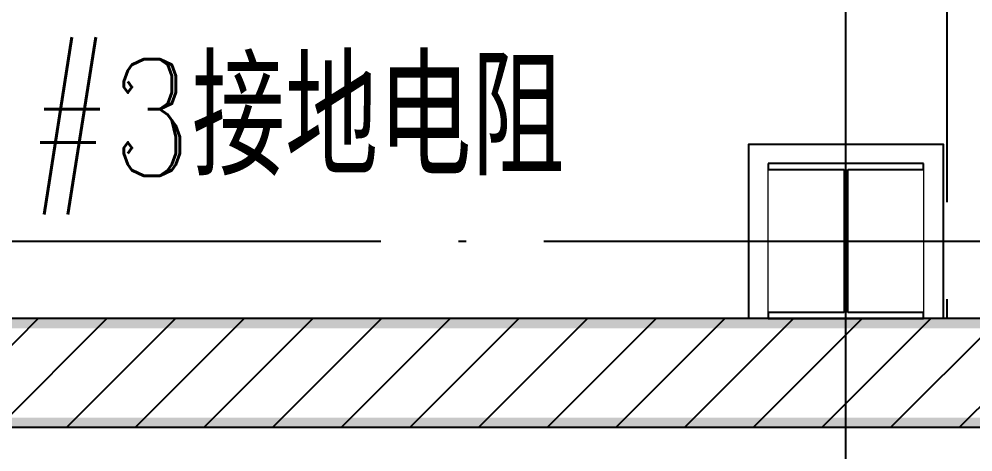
# Model space of a CAD drawing. Extents: x 3213259 to 3716512, y 332899 to 392399.
# Drawn here: x 3510354 to 3512810, y 361490 to 362606 of the extents above; entities that cross this region are included whole.
import ezdxf

# ---------------------------------------------------------------- set-up
doc = ezdxf.new("R2010")
doc.units = 0
doc.header["$LTSCALE"] = 1000
doc.header["$MEASUREMENT"] = 0
doc.linetypes.add('DOTE', pattern=[2.42, 2, -0.2, 0.02, -0.2])
doc.linetypes.add('HIDDEN', pattern=[0.375, 0.25, -0.125])
for name, color, linetype in [('COLUMN', 2, 'Continuous'), ('DOTE', 1, 'DOTE'), ('PUB_HATCH', 8, 'Continuous'), ('PUB_WALL', 9, 'Continuous'), ('sb', 6, 'Continuous'), ('WALL', 7, 'Continuous'), ('防火外包', 12, 'Continuous')]:
    doc.layers.add(name, color=color, linetype=linetype)
doc.layers.add('JZX_ViewLine', color=30, linetype='Continuous', lineweight=0)
doc.styles.add('HZ', font='complex8.shx', dxfattribs={"width": 0.8, "bigfont": 'hztxt.shx'})

# ---------------------------------------------------------------- blocks, each defined once
blk = doc.blocks.new('400X400初设工字钢柱')
at = {"layer": 'COLUMN'}
for p, q in [((1414525.9, 738369.2), (1414125.9, 738369.2)), ((1414125.9, 738369.2), (1414125.9, 738353.2)), ((1414125.9, 738353.2), (1414320.9, 738353.2)), ((1414320.9, 738353.2), (1414320.9, 737985.2)), ((1414330.9, 737985.2), (1414330.9, 738353.2)), ((1414330.9, 738353.2), (1414525.9, 738353.2)), ((1414525.9, 738353.2), (1414525.9, 738369.2)), ((1414320.9, 737985.2), (1414125.9, 737985.2)), ((1414125.9, 737985.2), (1414125.9, 737969.2)), ((1414525.9, 737985.2), (1414330.9, 737985.2)), ((1414525.9, 737969.2), (1414525.9, 737985.2)), ((1414125.9, 737969.2), (1414525.9, 737969.2))]:
    blk.add_line(p, q, dxfattribs=at)
at = {"layer": 'JZX_ViewLine'}
blk.add_lwpolyline([(1414125.9, 738369.2), (1414525.9, 738369.2), (1414525.9, 737969.2), (1414125.9, 737969.2)], close=True, dxfattribs=at)
blk = doc.blocks.new('D1')
at = {"layer": 'PUB_HATCH'}
h = blk.add_hatch(dxfattribs=at)
h.set_pattern_fill('普通砖', color=256, scale=50, style=0)
h.set_pattern_definition([(45, (-451208.51, -430878.23), (-88.388383, 88.388383), [])])
h.paths.add_polyline_path([(1931192.3, 303385.1), (1930912.3, 303665.1), (1920992.3, 303665.1), (1920992.3, 303385.1)])
at = {"layer": 'PUB_WALL'}
for points in [[(1930912.3, 303665.1), (1920992.3, 303665.1), (1921017.3, 303640.1), (1930937.3, 303640.1)], [(1920992.3, 303385.1), (1931192.3, 303385.1), (1931167.3, 303410.1), (1921017.3, 303410.1)]]:
    blk.add_hatch(color=2, dxfattribs=at).paths.add_polyline_path(points)
at = {"layer": 'DOTE'}
for p, q in [((1924412.3, 300352.3), (1924412.3, 329397.5)), ((1892174.5, 303865.1), (1948456.4, 303865.1))]:
    blk.add_line(p, q, dxfattribs=at)
at = {"layer": 'WALL', "color": 2}
for p, q in [((1930912.3, 303665.1), (1920992.3, 303665.1)), ((1920992.3, 303385.1), (1931192.3, 303385.1))]:
    blk.add_line(p, q, dxfattribs=at)
at = {"layer": '防火外包'}
blk.add_lwpolyline([(1924162.3, 303665.1), (1924162.3, 304115.1), (1924662.3, 304115.1), (1924662.3, 303665.1)], dxfattribs=at)
at = {"layer": 'COLUMN'}
blk.add_blockref('400X400初设工字钢柱', (510086.4, -434304.1), dxfattribs=at)

msp = doc.modelspace()

# ---------------------------------------------------------------- linework, layer by layer
at = {"layer": 'sb', "color": 5, "linetype": 'HIDDEN', "lineweight": 25, "ltscale": 2}
msp.add_line((3512742.277, 364883.486), (3512742.277, 361833.486), dxfattribs=at)

# ---------------------------------------------------------------- block references
at = {"layer": 'sb', "color": 1, "linetype": 'HIDDEN', "lineweight": 25, "ltscale": 2}
msp.add_blockref('D1', (1588070.633, 58168.405), dxfattribs=at)

# ---------------------------------------------------------------- texts
at = {"style": 'HZ', "width": 0.8}
msp.add_text('#3接地电阻', height=300, dxfattribs=at).set_placement((3510377.152, 362201.975))

doc.saveas('drawing.dxf')
